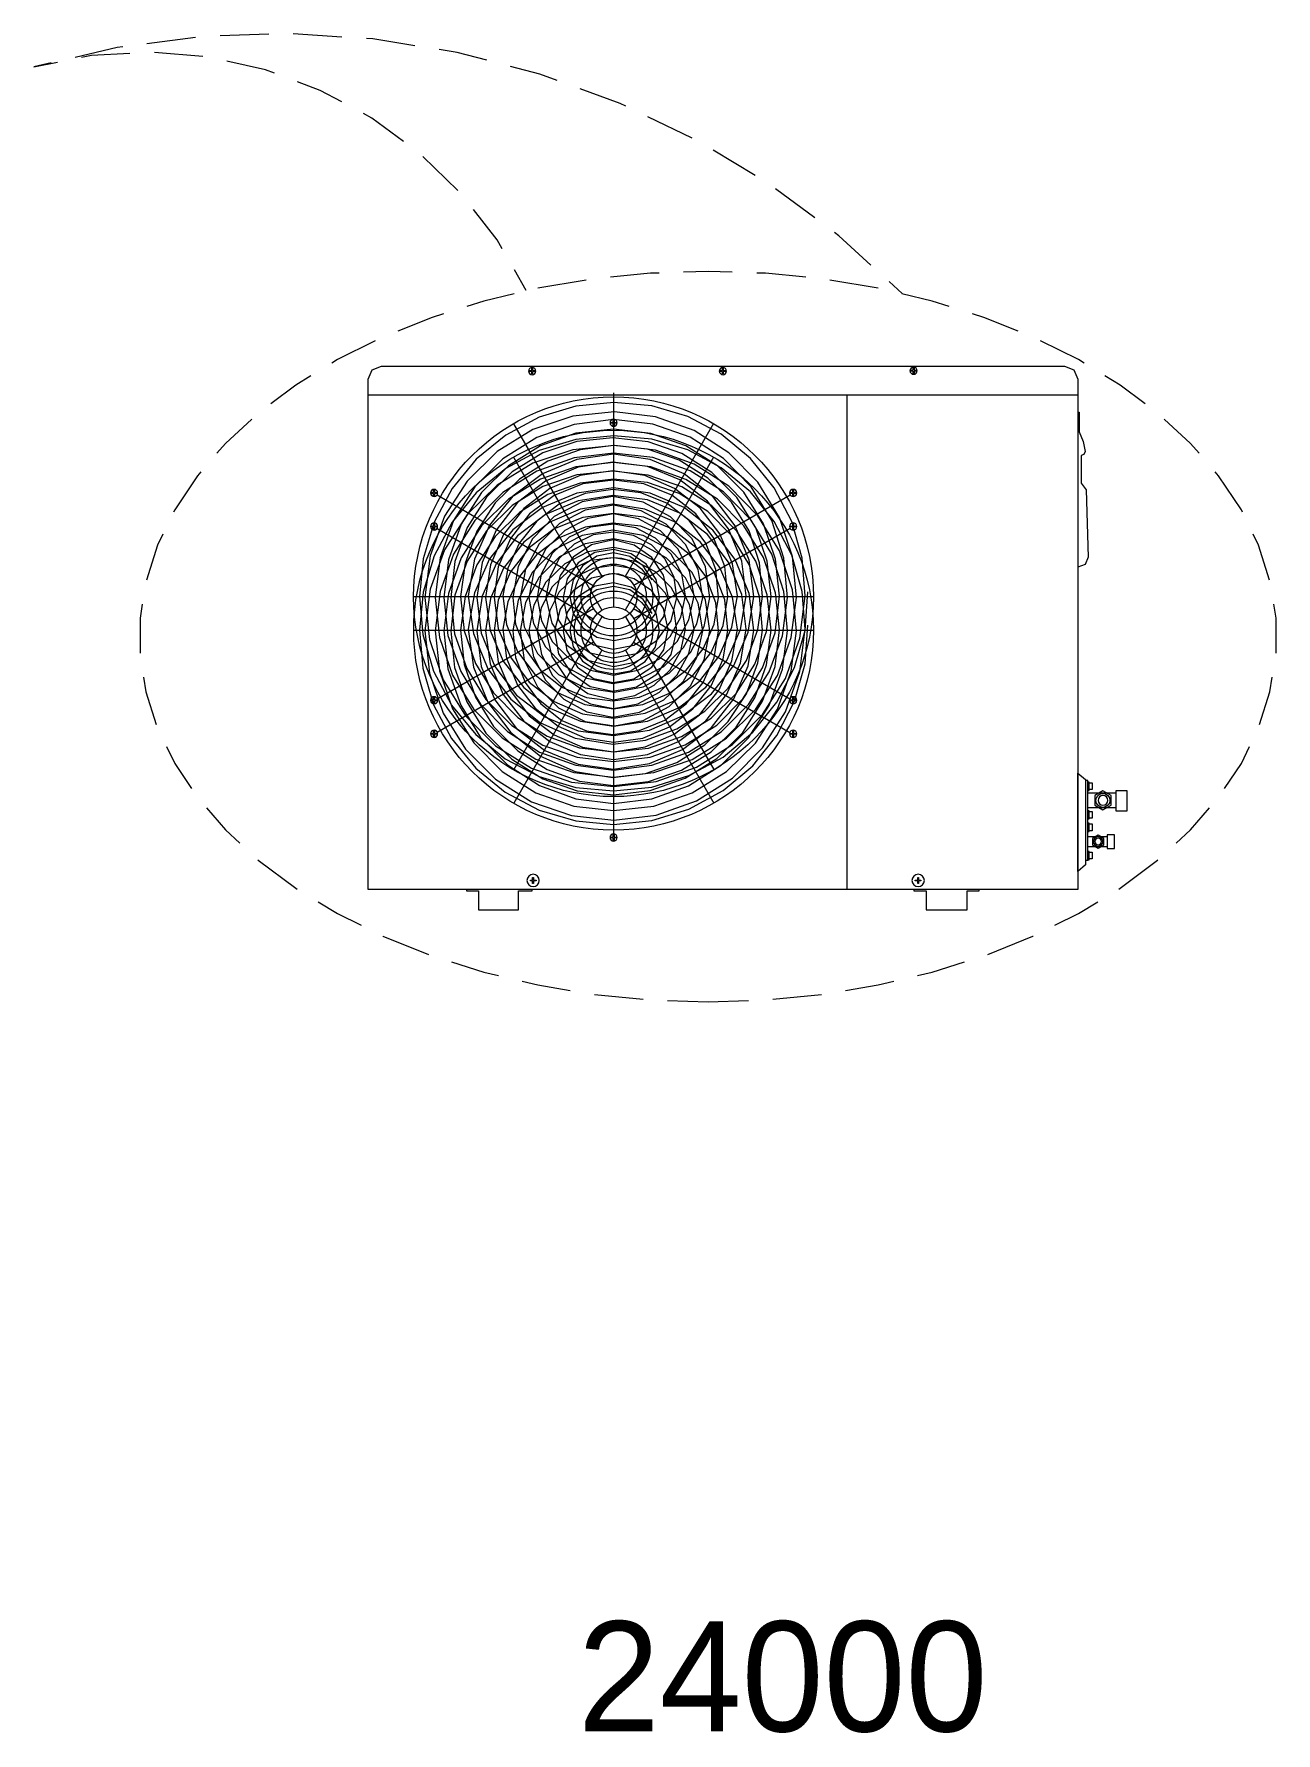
# Model space of a CAD drawing. Header units: millimetres. Extents: x 2773669 to 2919208, y -67651 to -3984.
# Drawn here: x 2786643 to 2788193, y -52394 to -50274 of the extents above; entities that cross this region are included whole.
import ezdxf

# ---------------------------------------------------------------- set-up
doc = ezdxf.new("R2010")
doc.units = ezdxf.units.MM
doc.header["$MEASUREMENT"] = 0
for name, color, linetype, true_color in [('PDF2_0_Pen_No__20', 7, 'Continuous', 0x999999), ('PDF2_a.drain', 7, 'Continuous', 0x808000), ('PDF2_Interior - Furniture _Pen_No__161', 252, 'Continuous', 0x696969)]:
    doc.layers.add(name, color=color, linetype=linetype, true_color=true_color)
doc.layers.add('PDF2_Kondenzati', color=7, linetype='Continuous')

msp = doc.modelspace()

# ---------------------------------------------------------------- linework, layer by layer
at = {"layer": 'PDF2_0_Pen_No__20', "lineweight": 0}
for points in [[(2787365.91068, -50721.63507), (2787365.91068, -50947.01988)], [(2787414.22546, -50955.13244), (2787403.04816, -50937.64537), (2787386.10193, -50925.74696), (2787365.91068, -50921.27604), (2787344.99832, -50925.42246), (2787327.33098, -50937.28481), (2787315.43256, -50955.02427), (2787311.46642, -50975.93663), (2787315.43256, -50996.88505), (2787327.33098, -51014.62451), (2787344.99832, -51026.45081), (2787366.27124, -51030.59723), (2787387.1836, -51026.55898), (2787405.21151, -51015.05718), (2787417.83104, -50997.71434), (2787423.23941, -50976.9462), (2787418.91271, -50954.62765), (2787406.65374, -50935.51808), (2787387.90472, -50922.32166), (2787365.91068, -50916.91329), (2787342.47441, -50920.95154), (2787321.9226, -50933.82346), (2787308.2214, -50953.50993), (2787303.17359, -50976.9462), (2787307.50028, -51001.35597), (2787320.84093, -51022.23228), (2787341.03218, -51036.29404), (2787365.55012, -51041.37791), (2787391.14974, -51036.51038), (2787413.50434, -51022.23228), (2787428.64778, -51000.5988), (2787434.05615, -50974.92707), (2787428.28722, -50949.07506), (2787413.50434, -50927.04497), (2787391.5103, -50911.72125), (2787365.91068, -50905.08698), (2787338.50827, -50911.18041), (2787315.43256, -50926.75652), (2787299.20745, -50949.72407), (2787292.35685, -50976.9462), (2787297.40466, -51005.39422), (2787312.90865, -51029.69583), (2787336.70548, -51046.13728), (2787364.82901, -51052.1586), (2787394.75532, -51046.78628), (2787419.99438, -51030.7054), (2787437.66173, -51006.22351), (2787444.87289, -50976.9462), (2787441.62786, -50951.99558), (2787430.45057, -50929.31648), (2787413.14378, -50911.21647), (2787390.78919, -50899.49833), (2787365.91068, -50895.31586), (2787340.31106, -50898.88539), (2787316.87479, -50910.24296), (2787298.12578, -50928.34298), (2787286.22736, -50951.31052), (2787281.54011, -50976.9462), (2787288.75127, -51008.92769), (2787307.13973, -51036.18588), (2787333.82102, -51055.04306), (2787365.91068, -51062.97534), (2787392.59198, -51057.56697), (2787416.74936, -51044.76716), (2787436.58005, -51025.58547), (2787449.9207, -51001.64442), (2787455.68963, -50974.92707), (2787451.00237, -50947.45255), (2787438.02228, -50922.75433), (2787418.19159, -50903.06786), (2787393.67365, -50890.26805), (2787366.27124, -50885.54474), (2787337.06604, -50889.07821), (2787310.38475, -50901.66168), (2787289.11183, -50921.99715), (2787275.77118, -50947.95733), (2787270.72337, -50976.9462), (2787276.13174, -51006.15139), (2787289.83294, -51032.50819), (2787310.74531, -51053.67294), (2787337.06604, -51067.84287), (2787365.91068, -51073.75602), (2787396.19756, -51067.77076), (2787423.23941, -51053.42055), (2787445.23344, -51031.85918), (2787460.01632, -51004.96155), (2787466.50637, -50974.92707), (2787460.73744, -50944.02725), (2787446.31512, -50916.15612), (2787424.32108, -50893.80152), (2787396.91867, -50878.87442), (2787365.91068, -50872.70887), (2787333.82102, -50878.36964), (2787304.97638, -50893.33279), (2787281.54011, -50916.19217), (2787266.39667, -50944.92864), (2787260.26719, -50976.9462), (2787266.03611, -51009.28825), (2787281.17955, -51038.5295), (2787303.8947, -51062.07394), (2787332.73935, -51077.86638), (2787364.82901, -51084.53671), (2787398.3609, -51078.40722), (2787428.64778, -51062.97534), (2787453.16572, -51039.50301), (2787469.75139, -51010.00937), (2787477.32311, -50976.9462), (2787471.55418, -50942.22446), (2787455.68963, -50910.81986), (2787431.53224, -50885.54474), (2787400.52425, -50868.74274), (2787365.91068, -50861.92819), (2787330.576, -50868.12979), (2787298.48633, -50884.60729), (2787272.88672, -50909.84635), (2787255.94049, -50941.61151), (2787249.45044, -50976.9462), (2787254.49826, -51013.61495), (2787271.08393, -51046.75023), (2787297.40466, -51072.99885), (2787330.576, -51089.7648), (2787366.99236, -51095.31739), (2787403.04816, -51088.50284), (2787435.49838, -51071.37634), (2787461.81911, -51045.45222), (2787479.1259, -51013.03805), (2787485.9765, -50976.9462), (2787480.56813, -50938.69099), (2787463.98246, -50903.96925), (2787436.94061, -50876.13418), (2787403.04816, -50857.926), (2787364.82901, -50851.14751), (2787326.60986, -50857.81783), (2787291.99629, -50875.91784), (2787264.59388, -50903.64475), (2787246.92654, -50938.4386), (2787240.43649, -50976.9462), (2787243.68152, -51010.11753), (2787255.57993, -51041.23369), (2787275.05006, -51068.09526), (2787301.3708, -51088.75523), (2787332.01823, -51101.73532), (2787364.82901, -51106.09808), (2787398.3609, -51101.23054), (2787429.72945, -51088.17834), (2787456.41074, -51067.7347), (2787477.68367, -51041.23369), (2787491.38487, -51010.29781), (2787496.79324, -50976.9462), (2787493.54822, -50941.97207), (2787481.28925, -50909.16129), (2787460.37688, -50880.96565), (2787432.61391, -50859.4764), (2787399.80314, -50846.27997), (2787364.82901, -50842.38595), (2787330.576, -50847.36165), (2787298.12578, -50860.70229), (2787270.36281, -50881.61466), (2787248.36877, -50908.80073), (2787233.94645, -50940.56589), (2787227.81696, -50974.92707), (2787232.50422, -51010.91076), (2787246.20542, -51044.51477), (2787268.19946, -51073.50363), (2787296.68354, -51095.9664), (2787330.21544, -51110.38872), (2787365.91068, -51115.8692), (2787402.32704, -51110.64111), (2787435.85894, -51096.50723), (2787465.06414, -51074.36897), (2787487.77929, -51045.59644), (2787502.56217, -51012.06455), (2787508.69165, -50975.93663), (2787504.72552, -50938.25832), (2787491.02431, -50902.95969), (2787468.66972, -50872.60071), (2787438.7434, -50849.41683), (2787403.76927, -50835.06662), (2787365.91068, -50830.5957), (2787327.69153, -50835.17479), (2787291.99629, -50849.56105), (2787260.9883, -50872.74493), (2787237.19147, -50903.17603), (2787222.04804, -50938.72705), (2787217.00022, -50976.9462), (2787222.04804, -51015.63407), (2787237.19147, -51051.65382), (2787260.62774, -51082.69786), (2787291.63573, -51106.71102), (2787327.33098, -51122.03474), (2787365.91068, -51127.6955), (2787405.21151, -51121.4939), (2787441.62786, -51105.80963), (2787473.35697, -51081.61619), (2787497.87491, -51050.39186), (2787513.73947, -51014.08367), (2787520.59007, -50974.92707), (2787514.46058, -50934.90513), (2787498.59603, -50897.7316), (2787474.07809, -50865.67799), (2787441.98842, -50840.8716), (2787404.85095, -50824.89888), (2787364.82901, -50818.7694), (2787324.44651, -50824.89888), (2787286.58792, -50840.97977), (2787253.77714, -50866.07461), (2787228.53808, -50898.56088), (2787212.31297, -50936.31131), (2787206.18348, -50976.9462), (2787211.95241, -51018.12192), (2787228.17752, -51056.48529), (2787253.77714, -51089.47635), (2787286.58792, -51114.9678), (2787324.80707, -51131.33714), (2787365.91068, -51137.46662), (2787408.09597, -51131.30108), (2787447.03623, -51114.82358), (2787480.92869, -51089.07974), (2787507.24942, -51055.72812), (2787524.55621, -51016.82391), (2787531.40681, -50974.92707), (2787525.99844, -50931.66011), (2787509.41277, -50891.27761), (2787483.09204, -50856.62799), (2787448.47847, -50830.05486), (2787408.09597, -50813.46919), (2787364.82901, -50807.98871), (2787321.56205, -50814.47876), (2787281.17955, -50831.64132), (2787246.20542, -50858.46683), (2787219.52413, -50893.15251), (2787201.85679, -50933.53501), (2787195.36674, -50976.9462), (2787200.77511, -51021.43905), (2787217.72134, -51062.97534), (2787244.76319, -51098.70664), (2787280.09788, -51126.1451), (2787321.56205, -51143.37977), (2787365.91068, -51149.25687), (2787410.61988, -51142.51443), (2787452.08405, -51124.81104), (2787488.13985, -51097.33652), (2787515.90281, -51061.7855), (2787533.93072, -51020.39344), (2787541.14188, -50975.82847), (2787535.01239, -50930.28999), (2787517.7056, -50887.74414), (2787489.94264, -50851.14751), (2787453.88684, -50822.8437), (2787411.70155, -50804.8158), (2787365.91068, -50798.21759), (2787320.11981, -50804.8158), (2787277.21341, -50822.66342), (2787240.43649, -50850.60667), (2787211.2313, -50886.8788), (2787192.48228, -50929.20832), (2787184.55, -50974.92707), (2787191.04005, -51021.94384), (2787209.06795, -51065.8598), (2787237.55203, -51103.82656), (2787274.68951, -51133.32021), (2787317.95647, -51152.46584), (2787364.82901, -51160.03755), (2787405.93262, -51154.88157), (2787444.87289, -51141.00009), (2787479.84701, -51119.04211), (2787509.05221, -51090.0893), (2787531.76737, -51055.43967), (2787546.18969, -51016.78786), (2787551.95862, -50975.90058), (2787547.99248, -50933.93163), (2787535.01239, -50893.90969), (2787513.01835, -50857.926), (2787483.45259, -50827.92757), (2787447.75735, -50805.46481), (2787408.09597, -50791.72755), (2787365.91068, -50787.43691), (2787324.08595, -50792.59288), (2787284.06401, -50806.72676), (2787248.36877, -50829.18952), (2787218.0819, -50858.8995), (2787195.36674, -50894.41447), (2787180.58386, -50934.07585), (2787174.81494, -50975.97269), (2787179.50219, -51018.77092), (2787193.56395, -51059.44187), (2787216.27911, -51096.00245), (2787246.56598, -51126.64988), (2787282.98234, -51149.86982), (2787323.36484, -51164.50847), (2787365.91068, -51169.80868), (2787409.5382, -51164.9772), (2787450.64181, -51150.6991), (2787487.77929, -51127.65944), (2787518.78728, -51097.01201), (2787542.22355, -51060.27115), (2787557.00643, -51019.23965), (2787562.77536, -50975.93663), (2787557.72754, -50931.84039), (2787543.30522, -50889.90749), (2787519.86895, -50852.26524), (2787488.50041, -50820.86063), (2787451.00237, -50797.24408), (2787409.17764, -50782.56937), (2787364.82901, -50777.66578), (2787320.11981, -50782.1367), (2787277.57397, -50796.55902), (2787239.35482, -50820.17557), (2787207.26516, -50851.79651), (2787183.10777, -50889.79932), (2787167.96433, -50932.237), (2787162.91652, -50976.9462), (2787167.60378, -51022.41256), (2787182.74721, -51065.64347), (2787206.54404, -51104.47556), (2787238.99426, -51136.92579), (2787277.57397, -51161.33556), (2787320.48037, -51176.479), (2787365.91068, -51181.63498), (2787411.70155, -51176.1545), (2787455.32907, -51160.75867), (2787494.62989, -51136.20467), (2787527.08011, -51103.64628), (2787551.95862, -51064.70602), (2787567.82317, -51021.29483), (2787573.23154, -50975.46791), (2787568.18373, -50929.17226), (2787553.04029, -50885.18418), (2787528.52235, -50845.70308), (2787495.71157, -50812.67597), (2787456.05019, -50787.76141), (2787412.42267, -50772.25741), (2787365.91068, -50766.8851), (2787319.03814, -50772.11319), (2787274.68951, -50787.61718), (2787234.66757, -50812.63991), (2787201.13567, -50845.8473), (2787175.89661, -50885.65291), (2787160.03206, -50930.10971), (2787154.26313, -50976.9462), (2787159.31094, -51024.39563), (2787175.17549, -51069.53749), (2787200.054, -51110.10027), (2787233.58589, -51144.173), (2787273.60783, -51169.98895), (2787318.67758, -51186.35829), (2787365.91068, -51192.41566), (2787413.8649, -51186.39434), (2787459.29521, -51170.16923), (2787500.03826, -51144.46145), (2787534.29127, -51110.49688), (2787560.25145, -51069.97016), (2787576.83712, -51024.72013), (2787582.9666, -50976.9462), (2787578.63991, -50927.80214), (2787563.49647, -50880.9296), (2787537.5363, -50838.78037), (2787503.28328, -50803.51779), (2787461.45856, -50776.98072), (2787414.94657, -50760.53928), (2787365.91068, -50755.0588), (2787316.87479, -50760.93589), (2787270.00225, -50777.52156), (2787227.81696, -50803.98652), (2787192.84284, -50839.03276), (2787166.16154, -50880.9296), (2787149.57588, -50927.69397), (2787143.44639, -50976.9462), (2787148.85476, -51026.73926), (2787165.07987, -51074.08052), (2787191.40061, -51116.62637), (2787226.73529, -51152.14133), (2787268.92058, -51178.93079), (2787316.15368, -51195.55252), (2787365.91068, -51201.17722), (2787416.02825, -51195.55252), (2787463.98246, -51179.00291), (2787506.88886, -51152.39372), (2787542.94467, -51116.98693), (2787570.34707, -51074.51319), (2787587.65386, -51027.06376), (2787594.1439, -50976.9462), (2787589.09609, -50925.74696), (2787572.87098, -50876.99952), (2787545.82913, -50833.15566), (2787509.77333, -50796.45086), (2787466.50637, -50768.72394), (2787418.19159, -50751.3811), (2787366.99236, -50745.28767), (2787315.072, -50750.69604), (2787265.315, -50767.5341), (2787220.6058, -50794.97257), (2787183.10777, -50831.64132), (2787154.98425, -50875.70151), (2787136.95635, -50924.95373), (2787130.4663, -50976.9462), (2787136.23523, -51029.58767), (2787153.18146, -51079.66917), (2787181.30498, -51124.5947), (2787218.80301, -51162.05668), (2787263.51221, -51190.14415), (2787313.62977, -51207.41488), (2787366.27124, -51212.96747), (2787418.91271, -51206.6577), (2787469.39083, -51188.88219), (2787514.46058, -51160.50628), (2787551.95862, -51122.90008), (2787580.4427, -51077.90244), (2787598.4706, -51027.74882), (2787604.96064, -50974.92707), (2787601.35506, -50927.76608), (2787588.37498, -50882.26366), (2787566.38094, -50840.29471), (2787536.81518, -50803.48174), (2787500.39882, -50773.33909), (2787458.57409, -50751.09266), (2787413.50434, -50737.64384), (2787366.27124, -50733.49743), (2787319.03814, -50738.11257), (2787273.24727, -50751.88589), (2787231.42254, -50774.27654), (2787194.64563, -50804.41919), (2787164.35875, -50841.16005), (2787142.00416, -50883.09295), (2787128.30295, -50928.59537), (2787123.6157, -50975.93663), (2787127.9424, -51023.38607), (2787141.28304, -51069.10482), (2787163.63764, -51111.218), (2787193.92451, -51148.06703), (2787230.70143, -51178.28179), (2787272.88672, -51200.56427), (2787318.67758, -51214.12126), (2787365.91068, -51218.37584), (2787413.8649, -51213.58042), (2787460.01632, -51199.33838), (2787502.56217, -51176.26266), (2787539.69964, -51145.21862), (2787569.62596, -51107.4682), (2787591.62, -51064.48968), (2787604.96064, -51018.01375), (2787608.20567, -50969.8432)], [(2787241.15761, -50760.10661), (2787351.48836, -50950.91391)], [(2787490.66375, -50759.99844), (2787380.333, -50950.91391)], [(2787145.60974, -50849.05627), (2787340.67162, -50961.87487)], [(2787391.14974, -50961.58642), (2787586.21163, -50848.80388)], [(2787116.7651, -50975.93663), (2787337.06604, -50975.93663)], [(2787395.11588, -50975.93663), (2787615.41683, -50975.97269)], [(2787145.9703, -51103.32178), (2787341.03218, -50990.53923)], [(2787390.78919, -50990.79162), (2787585.85107, -51103.61022)], [(2787351.48836, -51000.99542), (2787241.51817, -51191.87483)], [(2787365.91068, -51004.88944), (2787365.91068, -51230.2382)], [(2787380.69356, -51000.99542), (2787491.02431, -51191.76666)]]:
    msp.add_lwpolyline(points, dxfattribs=at)
for points in [[(2787141.28304, -50847.10926), (2787138.39858, -50847.10926), (2787138.39858, -50845.99153), (2787141.28304, -50845.99153), (2787141.28304, -50842.92678), (2787142.36472, -50842.92678), (2787142.36472, -50845.99153), (2787145.60974, -50845.99153), (2787145.60974, -50847.10926), (2787142.36472, -50847.10926), (2787142.36472, -50850.174), (2787141.28304, -50850.174)], [(2787589.45665, -50847.10926), (2787586.57219, -50847.10926), (2787586.57219, -50845.99153), (2787589.45665, -50845.99153), (2787589.45665, -50842.92678), (2787590.53832, -50842.92678), (2787590.53832, -50845.99153), (2787593.78335, -50845.99153), (2787593.78335, -50847.10926), (2787590.53832, -50847.10926), (2787590.53832, -50850.174), (2787589.45665, -50850.174)], [(2787141.28304, -51105.88174), (2787138.39858, -51105.88174), (2787138.39858, -51104.80007), (2787141.28304, -51104.80007), (2787141.28304, -51101.73532), (2787142.36472, -51101.73532), (2787142.36472, -51104.80007), (2787145.60974, -51104.80007), (2787145.60974, -51105.88174), (2787142.36472, -51105.88174), (2787142.36472, -51108.94648), (2787141.28304, -51108.94648)], [(2787589.45665, -51105.88174), (2787586.57219, -51105.88174), (2787586.57219, -51104.76401), (2787589.45665, -51104.76401), (2787589.45665, -51101.69927), (2787590.53832, -51101.69927), (2787590.53832, -51104.76401), (2787593.78335, -51104.76401), (2787593.78335, -51105.88174), (2787590.53832, -51105.88174), (2787590.53832, -51108.94648), (2787589.45665, -51108.94648)]]:
    msp.add_lwpolyline(points, close=True, dxfattribs=at)
at = {"layer": 'PDF2_a.drain', "lineweight": 0}
for points in [[(2786935.76498, -50274.03835), (2786874.83067, -50276.12959)], [(2787026.98615, -50277.53577), (2786966.05185, -50273.71385)], [(2786753.32262, -50289.83079), (2786746.47202, -50290.73219), (2786693.83055, -50302.88299)], [(2786844.18324, -50277.93238), (2786783.60949, -50285.86466)], [(2786853.55775, -50302.01766), (2786792.984, -50297.0059)], [(2787117.84677, -50288.35251), (2787065.56586, -50279.9515), (2787057.63358, -50279.44672)], [(2787207.62572, -50306.45252), (2787170.8488, -50296.82562), (2787148.13364, -50293.18398)], [(2786663.90424, -50309.7336), (2786642.63131, -50314.7093), (2786671.83651, -50308.97642)], [(2786762.33657, -50297.94335), (2786714.38236, -50300.64753), (2786701.76283, -50303.09933)], [(2786942.61558, -50322.67763), (2786931.43828, -50318.4591), (2786883.48406, -50307.78658)], [(2787295.60187, -50331.69158), (2787273.96839, -50323.7593), (2787237.19147, -50314.1324)], [(2787026.62559, -50358.58921), (2786999.9443, -50344.05872), (2786971.46022, -50333.3862)], [(2787381.41468, -50363.92547), (2787374.20352, -50360.53622), (2787324.08595, -50342.18382)], [(2787103.78501, -50407.80538), (2787064.12363, -50378.81651), (2787053.66744, -50373.08364)], [(2787463.98246, -50403.58685), (2787408.81709, -50377.15794)], [(2787542.58411, -50450.38728), (2787490.3032, -50418.76634)], [(2787171.56991, -50469.10024), (2787127.9424, -50426.55439)], [(2787617.21962, -50503.35325), (2787568.18373, -50466.86478)], [(2787227.09585, -50541.78873), (2787220.6058, -50530.68355), (2787191.04005, -50492.64468)], [(2787687.16787, -50562.1242), (2787647.14593, -50525.81601), (2787641.73756, -50521.59748)], [(2787257.02216, -50593.96148), (2787242.23928, -50568.21763)], [(2787422.87885, -50572.11166), (2787412.06211, -50572.43616), (2787361.94454, -50577.37581)], [(2787514.10002, -50571.1021), (2787483.81315, -50570.12859), (2787453.16572, -50571.1021)], [(2787605.68176, -50577.37581), (2787555.5642, -50572.43616), (2787544.74746, -50572.11166)], [(2787331.65767, -50580.98139), (2787271.44448, -50591.0049)], [(2787696.18182, -50591.0049), (2787635.96863, -50580.98139)], [(2787726.10814, -50597.531), (2787709.88302, -50582.63995)], [(2787241.87873, -50598.03578), (2787204.02014, -50607.04973), (2787182.74721, -50613.72006)], [(2787784.87909, -50613.72006), (2787763.60617, -50607.04973), (2787725.74758, -50598.03578)], [(2787153.54201, -50622.87823), (2787139.48025, -50627.3852), (2787096.57385, -50644.51171)], [(2787871.05246, -50644.51171), (2787828.14605, -50627.3852), (2787814.08429, -50622.87823)], [(2787068.45032, -50656.66251), (2787021.57778, -50680.06273), (2787014.36662, -50684.46154)], [(2787953.25968, -50684.46154), (2787946.04852, -50680.06273), (2787898.81542, -50656.66251)], [(2786988.04589, -50700.36215), (2786969.29687, -50711.86395), (2786938.28888, -50735.22811)], [(2788029.33742, -50735.22811), (2787997.96888, -50711.86395), (2787979.21986, -50700.36215)], [(2786914.49205, -50754.37374), (2786881.68127, -50784.76878), (2786870.86453, -50797.0638)], [(2788096.76177, -50797.0638), (2788085.94503, -50784.76878), (2788053.13425, -50754.37374)], [(2786851.03384, -50820.13952), (2786846.70715, -50825.11522), (2786818.22306, -50867.5529), (2786816.78083, -50870.65369)], [(2788150.84547, -50870.65369), (2788149.40324, -50867.5529), (2788120.91916, -50825.11522), (2788116.59246, -50820.13952)], [(2786803.44019, -50898.09216), (2786796.58958, -50911.57703), (2786782.88838, -50955.42088)], [(2788184.73793, -50955.42088), (2788170.67616, -50911.57703), (2788164.18612, -50898.09216)], [(2786777.84057, -50985.52748), (2786774.9561, -51002.72609), (2786774.9561, -51046.35361)], [(2788192.6702, -51046.35361), (2788192.6702, -51002.72609), (2788189.78574, -50985.52748)], [(2786779.2828, -51076.53232), (2786782.16726, -51094.81261), (2786795.14735, -51135.33933)], [(2788172.11839, -51135.33933), (2788185.09848, -51094.81261), (2788187.98295, -51076.53232)], [(2786808.12744, -51163.03019), (2786818.22306, -51184.05072), (2786839.13543, -51215.38321)], [(2788128.49088, -51215.38321), (2788149.40324, -51184.05072), (2788159.49886, -51163.03019)], [(2786857.88444, -51239.46848), (2786881.68127, -51266.83484), (2786899.70917, -51283.70895)], [(2788067.91713, -51283.70895), (2788085.94503, -51266.83484), (2788109.74186, -51239.46848)], [(2786922.06377, -51304.40498), (2786922.42433, -51304.72948), (2786969.29687, -51339.77572), (2786971.09966, -51340.8574)], [(2787996.52664, -51340.8574), (2787997.96888, -51339.77572), (2788044.84142, -51304.72948), (2788045.20197, -51304.40498)], [(2786997.4204, -51356.758), (2787021.57778, -51371.57694), (2787050.78298, -51386.07137)], [(2787916.84332, -51386.07137), (2787946.04852, -51371.57694), (2787970.20591, -51356.758)], [(2787078.18539, -51399.66441), (2787078.18539, -51399.80863), (2787134.793, -51422.37956)], [(2787832.83331, -51422.37956), (2787889.08036, -51399.80863), (2787889.44091, -51399.66441)], [(2787163.63764, -51431.89829), (2787204.02014, -51444.55388), (2787222.40859, -51448.95269)], [(2787745.21771, -51448.95269), (2787763.60617, -51444.55388), (2787803.98867, -51431.89829)], [(2787251.97435, -51456.01962), (2787271.44448, -51460.59871), (2787311.82698, -51467.34115)], [(2787655.43877, -51467.34115), (2787696.18182, -51460.59871), (2787715.65195, -51456.01962)], [(2787342.11385, -51472.28079), (2787402.6876, -51478.26605)], [(2787433.33503, -51479.85251), (2787483.81315, -51481.47502), (2787534.29127, -51479.85251)], [(2787564.57815, -51478.26605), (2787625.51245, -51472.28079)]]:
    msp.add_lwpolyline(points, dxfattribs=at)
at = {"layer": 'PDF2_a.drain', "color": 7, "lineweight": 0}
for centre, radius in [((2787365.9502, -51017.83003), 249.46665), ((2787365.96716, -51017.88528), 48.97956), ((2787366.04496, -51017.62709), 40.609), ((2787366.11634, -51017.84354), 28.99966), ((2787976.65499, -51230.24336), 8.6947)]:
    msp.add_circle(centre, radius, dxfattribs=at)
for points in [[(2787264.23332, -50689.97807), (2787261.70942, -50689.97807), (2787259.90663, -50691.96114), (2787259.90663, -50694.44899)], [(2787259.90663, -50694.44899), (2787259.90663, -50696.93684), (2787261.70942, -50698.91991), (2787264.23332, -50698.91991)], [(2787268.92058, -50694.44899), (2787268.92058, -50691.96114), (2787266.75723, -50689.97807), (2787264.23332, -50689.97807)], [(2787264.23332, -50698.91991), (2787266.75723, -50698.91991), (2787268.92058, -50696.93684), (2787268.92058, -50694.44899)], [(2787502.56217, -50689.97807), (2787500.03826, -50689.97807), (2787497.87491, -50691.96114), (2787497.87491, -50694.44899)], [(2787497.87491, -50694.44899), (2787497.87491, -50696.93684), (2787500.03826, -50698.91991), (2787502.56217, -50698.91991)], [(2787506.88886, -50694.44899), (2787506.88886, -50691.96114), (2787504.72552, -50689.97807), (2787502.56217, -50689.97807)], [(2787502.56217, -50698.91991), (2787504.72552, -50698.91991), (2787506.88886, -50696.93684), (2787506.88886, -50694.44899)], [(2787740.53046, -50689.50935), (2787738.00655, -50689.50935), (2787735.8432, -50691.52847), (2787735.8432, -50694.01632)], [(2787735.8432, -50694.01632), (2787735.8432, -50696.46812), (2787738.00655, -50698.48724), (2787740.53046, -50698.48724)], [(2787744.85715, -50694.01632), (2787744.85715, -50691.52847), (2787743.05436, -50689.50935), (2787740.53046, -50689.50935)], [(2787740.53046, -50698.48724), (2787743.05436, -50698.48724), (2787744.85715, -50696.46812), (2787744.85715, -50694.01632)], [(2787365.91068, -50754.4819), (2787363.38678, -50754.4819), (2787361.58399, -50756.50103), (2787361.58399, -50758.95282)], [(2787361.58399, -50758.95282), (2787361.58399, -50761.44067), (2787363.38678, -50763.4598), (2787365.91068, -50763.4598)], [(2787370.59794, -50758.95282), (2787370.59794, -50756.50103), (2787368.43459, -50754.4819), (2787365.91068, -50754.4819)], [(2787365.91068, -50763.4598), (2787368.43459, -50763.4598), (2787370.59794, -50761.44067), (2787370.59794, -50758.95282)], [(2787142.00416, -50883.88617), (2787139.48025, -50883.88617), (2787137.3169, -50885.86924), (2787137.3169, -50888.35709)], [(2787137.3169, -50888.35709), (2787137.3169, -50890.84494), (2787139.48025, -50892.82801), (2787142.00416, -50892.82801)], [(2787146.33085, -50888.35709), (2787146.33085, -50885.86924), (2787144.52806, -50883.88617), (2787142.00416, -50883.88617)], [(2787142.00416, -50892.82801), (2787144.52806, -50892.82801), (2787146.33085, -50890.84494), (2787146.33085, -50888.35709)], [(2787590.17777, -50883.88617), (2787587.65386, -50883.88617), (2787585.49051, -50885.86924), (2787585.49051, -50888.35709)], [(2787585.49051, -50888.35709), (2787585.49051, -50890.84494), (2787587.65386, -50892.82801), (2787590.17777, -50892.82801)], [(2787594.50446, -50888.35709), (2787594.50446, -50885.86924), (2787592.70167, -50883.88617), (2787590.17777, -50883.88617)], [(2787590.17777, -50892.82801), (2787592.70167, -50892.82801), (2787594.50446, -50890.84494), (2787594.50446, -50888.35709)], [(2787142.00416, -51142.65866), (2787139.48025, -51142.65866), (2787137.3169, -51144.64173), (2787137.3169, -51147.12958)], [(2787146.33085, -51147.12958), (2787146.33085, -51144.64173), (2787144.52806, -51142.65866), (2787142.00416, -51142.65866)], [(2787590.17777, -51142.65866), (2787587.65386, -51142.65866), (2787585.49051, -51144.64173), (2787585.49051, -51147.12958)], [(2787594.50446, -51147.12958), (2787594.50446, -51144.64173), (2787592.70167, -51142.65866), (2787590.17777, -51142.65866)], [(2787137.3169, -51147.12958), (2787137.3169, -51149.61743), (2787139.48025, -51151.63655), (2787142.00416, -51151.63655)], [(2787142.00416, -51151.63655), (2787144.52806, -51151.63655), (2787146.33085, -51149.61743), (2787146.33085, -51147.12958)], [(2787585.49051, -51147.12958), (2787585.49051, -51149.61743), (2787587.65386, -51151.6005), (2787590.17777, -51151.6005)], [(2787590.17777, -51151.6005), (2787592.70167, -51151.6005), (2787594.50446, -51149.61743), (2787594.50446, -51147.12958)], [(2787976.69595, -51224.10871), (2787973.45093, -51224.10871), (2787970.56647, -51226.8129), (2787970.56647, -51230.16609)], [(2787970.56647, -51230.16609), (2787970.56647, -51233.51928), (2787973.45093, -51236.25952), (2787976.69595, -51236.25952)], [(2787982.82544, -51230.16609), (2787982.82544, -51226.8129), (2787979.94097, -51224.10871), (2787976.69595, -51224.10871)], [(2787976.69595, -51236.25952), (2787979.94097, -51236.25952), (2787982.82544, -51233.51928), (2787982.82544, -51230.16609)], [(2787365.91068, -51272.02687), (2787363.38678, -51272.02687), (2787361.58399, -51274.046), (2787361.58399, -51276.53385)], [(2787370.59794, -51276.53385), (2787370.59794, -51274.046), (2787368.43459, -51272.02687), (2787365.91068, -51272.02687)], [(2787361.58399, -51276.53385), (2787361.58399, -51278.98564), (2787363.38678, -51281.00477), (2787365.91068, -51281.00477)], [(2787365.91068, -51281.00477), (2787368.43459, -51281.00477), (2787370.59794, -51278.98564), (2787370.59794, -51276.53385)], [(2787970.56647, -51275.70456), (2787967.32144, -51275.70456), (2787964.79754, -51278.37269), (2787964.79754, -51281.61771)], [(2787964.79754, -51281.61771), (2787964.79754, -51284.86274), (2787967.32144, -51287.49481), (2787970.56647, -51287.49481)], [(2787970.56647, -51277.4713), (2787968.40312, -51277.4713), (2787966.60033, -51279.31014), (2787966.60033, -51281.61771)], [(2787966.60033, -51281.61771), (2787966.60033, -51283.88923), (2787968.40312, -51285.76413), (2787970.56647, -51285.76413)], [(2787976.69595, -51281.61771), (2787976.69595, -51278.37269), (2787973.81149, -51275.70456), (2787970.56647, -51275.70456)], [(2787974.89316, -51281.61771), (2787974.89316, -51279.31014), (2787973.09037, -51277.4713), (2787970.56647, -51277.4713)], [(2787970.56647, -51287.49481), (2787973.81149, -51287.49481), (2787976.69595, -51284.86274), (2787976.69595, -51281.61771)], [(2787970.56647, -51285.76413), (2787973.09037, -51285.76413), (2787974.89316, -51283.88923), (2787974.89316, -51281.61771)], [(2787265.67556, -51322.46894), (2787261.34886, -51322.46894), (2787257.74328, -51325.93029), (2787257.74328, -51330.14882)], [(2787257.74328, -51330.14882), (2787257.74328, -51334.40341), (2787261.34886, -51337.82871), (2787265.67556, -51337.82871)], [(2787273.24727, -51330.14882), (2787273.24727, -51325.93029), (2787269.64169, -51322.46894), (2787265.67556, -51322.46894)], [(2787265.67556, -51337.82871), (2787269.64169, -51337.82871), (2787273.24727, -51334.40341), (2787273.24727, -51330.14882)], [(2787745.93883, -51322.46894), (2787741.97269, -51322.46894), (2787738.36711, -51325.93029), (2787738.36711, -51330.14882)], [(2787738.36711, -51330.14882), (2787738.36711, -51334.40341), (2787741.97269, -51337.82871), (2787745.93883, -51337.82871)], [(2787753.8711, -51330.14882), (2787753.8711, -51325.93029), (2787750.26552, -51322.46894), (2787745.93883, -51322.46894)], [(2787745.93883, -51337.82871), (2787750.26552, -51337.82871), (2787753.8711, -51334.40341), (2787753.8711, -51330.14882)]]:
    msp.add_open_spline(points, degree=3, dxfattribs=at)
at = {"layer": 'PDF2_Interior - Furniture _Pen_No__161', "color": 253, "lineweight": 0, "true_color": 0x999999}
for centre, radius in [((2787365.91942, -50976.03608), 249.49742), ((2787365.95952, -50976.06814), 48.98714), ((2787366.04496, -50975.83841), 40.609), ((2787366.10878, -50976.02636), 29.00716)]:
    msp.add_circle(centre, radius, dxfattribs=at)
for points in [[(2787142.00416, -50842.06144), (2787139.48025, -50842.06144), (2787137.3169, -50844.08057), (2787137.3169, -50846.56842)], [(2787137.3169, -50846.56842), (2787137.3169, -50849.02021), (2787139.48025, -50851.03934), (2787142.00416, -50851.03934)], [(2787146.33085, -50846.56842), (2787146.33085, -50844.08057), (2787144.52806, -50842.06144), (2787142.00416, -50842.06144)], [(2787142.00416, -50851.03934), (2787144.52806, -50851.03934), (2787146.33085, -50849.02021), (2787146.33085, -50846.56842)], [(2787590.17777, -50842.06144), (2787587.65386, -50842.06144), (2787585.49051, -50844.08057), (2787585.49051, -50846.53236)], [(2787585.49051, -50846.53236), (2787585.49051, -50849.02021), (2787587.65386, -50851.03934), (2787590.17777, -50851.03934)], [(2787594.50446, -50846.53236), (2787594.50446, -50844.08057), (2787592.70167, -50842.06144), (2787590.17777, -50842.06144)], [(2787590.17777, -50851.03934), (2787592.70167, -50851.03934), (2787594.50446, -50849.02021), (2787594.50446, -50846.53236)], [(2787142.00416, -51100.83393), (2787139.48025, -51100.83393), (2787137.3169, -51102.85305), (2787137.3169, -51105.3409)], [(2787146.33085, -51105.3409), (2787146.33085, -51102.85305), (2787144.52806, -51100.83393), (2787142.00416, -51100.83393)], [(2787590.17777, -51100.83393), (2787587.65386, -51100.83393), (2787585.49051, -51102.85305), (2787585.49051, -51105.30485)], [(2787594.50446, -51105.30485), (2787594.50446, -51102.85305), (2787592.70167, -51100.83393), (2787590.17777, -51100.83393)], [(2787137.3169, -51105.3409), (2787137.3169, -51107.7927), (2787139.48025, -51109.81182), (2787142.00416, -51109.81182)], [(2787142.00416, -51109.81182), (2787144.52806, -51109.81182), (2787146.33085, -51107.7927), (2787146.33085, -51105.3409)], [(2787585.49051, -51105.30485), (2787585.49051, -51107.7927), (2787587.65386, -51109.81182), (2787590.17777, -51109.81182)], [(2787590.17777, -51109.81182), (2787592.70167, -51109.81182), (2787594.50446, -51107.7927), (2787594.50446, -51105.30485)]]:
    msp.add_open_spline(points, degree=3, dxfattribs=at)
at = {"layer": 'PDF2_Kondenzati', "lineweight": 0}
for points in [[(2787076.3826, -50688.10317), (2787928.74174, -50688.10317), (2787940.27959, -50692.93465), (2787945.32741, -50704.65279), (2787945.32741, -51341.39823), (2787059.79693, -51341.39823), (2787059.79693, -50704.65279), (2787064.48419, -50692.93465)], [(2787263.87277, -50694.98983), (2787260.62774, -50694.98983), (2787260.62774, -50693.90816), (2787263.87277, -50693.90816), (2787263.87277, -50690.84341), (2787264.95444, -50690.84341), (2787264.95444, -50693.90816), (2787267.8389, -50693.90816), (2787267.8389, -50694.98983), (2787264.95444, -50694.98983), (2787264.95444, -50698.05457), (2787263.87277, -50698.05457)], [(2787501.84105, -50694.98983), (2787498.95659, -50694.98983), (2787498.95659, -50693.90816), (2787501.84105, -50693.90816), (2787501.84105, -50690.84341), (2787502.92273, -50690.84341), (2787502.92273, -50693.90816), (2787506.16775, -50693.90816), (2787506.16775, -50694.98983), (2787502.92273, -50694.98983), (2787502.92273, -50698.05457), (2787501.84105, -50698.05457)], [(2787739.80934, -50694.55716), (2787736.92488, -50694.55716), (2787736.92488, -50693.43943), (2787739.80934, -50693.43943), (2787739.80934, -50690.37469), (2787740.89101, -50690.37469), (2787740.89101, -50693.43943), (2787744.13604, -50693.43943), (2787744.13604, -50694.55716), (2787740.89101, -50694.55716), (2787740.89101, -50697.6219), (2787739.80934, -50697.6219)], [(2787365.55012, -50759.52972), (2787362.3051, -50759.52972), (2787362.3051, -50758.41199), (2787365.55012, -50758.41199), (2787365.55012, -50755.34724), (2787366.6318, -50755.34724), (2787366.6318, -50758.41199), (2787369.51626, -50758.41199), (2787369.51626, -50759.52972), (2787366.6318, -50759.52972), (2787366.6318, -50762.59446), (2787365.55012, -50762.59446)], [(2787141.28304, -50888.89793), (2787138.39858, -50888.89793), (2787138.39858, -50887.81626), (2787141.28304, -50887.81626), (2787141.28304, -50884.75151), (2787142.36472, -50884.75151), (2787142.36472, -50887.81626), (2787145.60974, -50887.81626), (2787145.60974, -50888.89793), (2787142.36472, -50888.89793), (2787142.36472, -50891.96267), (2787141.28304, -50891.96267)], [(2787589.45665, -50888.89793), (2787586.57219, -50888.89793), (2787586.57219, -50887.81626), (2787589.45665, -50887.81626), (2787589.45665, -50884.75151), (2787590.53832, -50884.75151), (2787590.53832, -50887.81626), (2787593.78335, -50887.81626), (2787593.78335, -50888.89793), (2787590.53832, -50888.89793), (2787590.53832, -50891.96267), (2787589.45665, -50891.96267)], [(2787141.28304, -51147.67041), (2787138.39858, -51147.67041), (2787138.39858, -51146.58874), (2787141.28304, -51146.58874), (2787141.28304, -51143.524), (2787142.36472, -51143.524), (2787142.36472, -51146.58874), (2787145.60974, -51146.58874), (2787145.60974, -51147.67041), (2787142.36472, -51147.67041), (2787142.36472, -51150.73516), (2787141.28304, -51150.73516)], [(2787589.45665, -51147.67041), (2787586.57219, -51147.67041), (2787586.57219, -51146.58874), (2787589.45665, -51146.58874), (2787589.45665, -51143.524), (2787590.53832, -51143.524), (2787590.53832, -51146.58874), (2787593.78335, -51146.58874), (2787593.78335, -51147.67041), (2787590.53832, -51147.67041), (2787590.53832, -51150.73516), (2787589.45665, -51150.73516)], [(2787945.32741, -51196.45391), (2787955.06247, -51203.98958), (2787955.06247, -51310.49841), (2787945.32741, -51318.97152)], [(2787957.94694, -51205.61209), (2787955.06247, -51205.61209), (2787955.06247, -51305.01793), (2787957.94694, -51305.01793)], [(2787976.69595, -51218.4119), (2787966.60033, -51224.28899), (2787966.60033, -51236.04318), (2787976.69595, -51241.95633), (2787986.79158, -51236.04318), (2787986.79158, -51224.28899)], [(2788006.98283, -51218.23162), (2787992.92106, -51218.23162), (2787992.92106, -51243.14618), (2788006.98283, -51243.14618)], [(2787365.55012, -51277.07468), (2787362.3051, -51277.07468), (2787362.3051, -51275.99301), (2787365.55012, -51275.99301), (2787365.55012, -51272.92827), (2787366.6318, -51272.92827), (2787366.6318, -51275.99301), (2787369.51626, -51275.99301), (2787369.51626, -51277.07468), (2787366.6318, -51277.07468), (2787366.6318, -51280.13943), (2787365.55012, -51280.13943)], [(2787991.11827, -51273.10855), (2787981.74376, -51273.10855), (2787981.74376, -51290.12688), (2787991.11827, -51290.12688)], [(2787970.56647, -51273.57727), (2787963.71586, -51277.61552), (2787963.71586, -51285.61991), (2787970.56647, -51289.65816), (2787977.77763, -51285.61991), (2787977.77763, -51277.61552)], [(2787264.95444, -51330.68966), (2787262.06998, -51330.68966), (2787262.06998, -51329.60799), (2787264.95444, -51329.60799), (2787264.95444, -51326.54324), (2787266.03611, -51326.54324), (2787266.03611, -51329.60799), (2787269.28114, -51329.60799), (2787269.28114, -51330.68966), (2787266.03611, -51330.68966), (2787266.03611, -51333.7544), (2787264.95444, -51333.7544)], [(2787745.57827, -51330.68966), (2787742.33325, -51330.68966), (2787742.33325, -51329.60799), (2787745.57827, -51329.60799), (2787745.57827, -51326.54324), (2787746.65994, -51326.54324), (2787746.65994, -51329.60799), (2787749.54441, -51329.60799), (2787749.54441, -51330.68966), (2787746.65994, -51330.68966), (2787746.65994, -51333.7544), (2787745.57827, -51333.7544)]]:
    msp.add_lwpolyline(points, close=True, dxfattribs=at)
for points in [[(2787059.79693, -50723.90658), (2787945.32741, -50723.90658)], [(2787656.881, -50723.90658), (2787656.881, -51341.39823)], [(2787365.91068, -50763.4598), (2787365.91068, -50988.84461)], [(2787945.32741, -50745.82851), (2787947.1302, -50745.82851), (2787947.1302, -50770.27434), (2787952.17801, -50782.17276), (2787954.34136, -50794.82834), (2787952.89912, -50798.39787), (2787949.29354, -50799.94827), (2787949.29354, -50834.30945), (2787955.78359, -50842.53017), (2787958.30749, -50926.82863), (2787954.34136, -50935.69836), (2787945.32741, -50939.0876)], [(2787414.22546, -50996.92111), (2787403.04816, -50979.4701), (2787386.10193, -50967.57169), (2787365.91068, -50963.10077), (2787344.99832, -50967.24719), (2787327.33098, -50979.10954), (2787315.43256, -50996.81294), (2787311.46642, -51017.76136), (2787315.43256, -51038.67373), (2787327.33098, -51056.41318), (2787344.99832, -51068.27554), (2787366.27124, -51072.3859), (2787387.1836, -51068.34765), (2787405.21151, -51056.88191), (2787417.83104, -51039.53907), (2787423.23941, -51018.77092), (2787418.91271, -50996.45238), (2787406.65374, -50977.34281), (2787387.90472, -50964.14639), (2787365.91068, -50958.70196), (2787342.47441, -50962.77627), (2787321.9226, -50975.61213), (2787308.2214, -50995.2986), (2787303.17359, -51018.77092), (2787307.50028, -51043.1807), (2787320.84093, -51064.02096), (2787341.03218, -51078.08272), (2787365.55012, -51083.16659), (2787391.14974, -51078.33511), (2787413.50434, -51064.02096), (2787428.64778, -51042.42353), (2787434.05615, -51016.71574), (2787428.28722, -50990.86373), (2787413.50434, -50968.83364), (2787391.5103, -50953.50993), (2787365.91068, -50946.91171), (2787338.50827, -50953.00514), (2787315.43256, -50968.58125), (2787299.20745, -50991.5488), (2787292.35685, -51018.77092), (2787297.40466, -51047.1829), (2787312.90865, -51071.48451), (2787336.70548, -51087.92595), (2787364.82901, -51093.98333), (2787394.75532, -51088.61101), (2787419.99438, -51072.53012), (2787437.66173, -51048.04824), (2787444.87289, -51018.77092), (2787441.62786, -50993.82031), (2787430.45057, -50971.14121), (2787413.14378, -50953.0412), (2787390.78919, -50941.32306), (2787365.91068, -50937.14059), (2787340.31106, -50940.67406), (2787316.87479, -50952.06769), (2787298.12578, -50970.13165), (2787286.22736, -50993.13525), (2787281.54011, -51018.77092), (2787288.75127, -51050.75242), (2787307.13973, -51077.97455), (2787333.82102, -51096.83173), (2787365.91068, -51104.76401), (2787392.59198, -51099.3917), (2787416.74936, -51086.59189), (2787436.58005, -51067.4102), (2787449.9207, -51043.46915), (2787455.68963, -51016.71574), (2787451.00237, -50989.27728), (2787438.02228, -50964.543), (2787418.19159, -50944.89259), (2787393.67365, -50932.09278), (2787366.27124, -50927.36947), (2787337.06604, -50930.90294), (2787310.38475, -50943.45036), (2787289.11183, -50963.78583), (2787275.77118, -50989.78206), (2787270.72337, -51018.77092), (2787276.13174, -51047.97612), (2787289.83294, -51074.33291), (2787310.74531, -51095.49767), (2787337.06604, -51109.6676), (2787365.91068, -51115.5447), (2787396.19756, -51109.59549), (2787423.23941, -51095.20922), (2787445.23344, -51073.68391), (2787460.01632, -51046.75023), (2787466.50637, -51016.71574), (2787460.73744, -50985.85198), (2787446.31512, -50957.98084), (2787424.32108, -50935.59019), (2787396.91867, -50920.69915), (2787365.91068, -50914.5336), (2787333.82102, -50920.19436), (2787304.97638, -50935.12147), (2787281.54011, -50958.0169), (2787266.39667, -50986.75337), (2787260.26719, -51018.77092), (2787266.03611, -51051.11298), (2787281.17955, -51080.31818), (2787303.8947, -51103.86262), (2787332.73935, -51119.65506), (2787364.82901, -51126.32538), (2787398.3609, -51120.23195), (2787428.64778, -51104.76401), (2787453.16572, -51081.32774), (2787469.75139, -51051.83409), (2787477.32311, -51018.77092), (2787471.55418, -50984.04919), (2787455.68963, -50952.60853), (2787431.53224, -50927.36947), (2787400.52425, -50910.56747), (2787365.91068, -50903.75292), (2787330.576, -50909.95452), (2787298.48633, -50926.39596), (2787272.88672, -50951.67108), (2787255.94049, -50983.40018), (2787249.45044, -51018.77092), (2787254.49826, -51055.40362), (2787271.08393, -51088.5389), (2787297.40466, -51114.82358), (2787330.576, -51131.58953), (2787366.99236, -51137.14212), (2787403.04816, -51130.32757), (2787435.49838, -51113.20107), (2787461.81911, -51087.27695), (2787479.1259, -51054.82673), (2787485.9765, -51018.77092), (2787480.56813, -50980.51572), (2787463.98246, -50945.75793), (2787436.94061, -50917.95891), (2787403.04816, -50899.75073), (2787364.82901, -50892.97223), (2787326.60986, -50899.64256), (2787291.99629, -50917.70651), (2787264.59388, -50945.46948), (2787246.92654, -50980.22727), (2787240.43649, -51018.77092), (2787243.68152, -51051.90621), (2787255.57993, -51083.05842), (2787275.05006, -51109.91999), (2787301.3708, -51130.57996), (2787332.01823, -51143.56005), (2787364.82901, -51147.9228), (2787398.3609, -51143.05527), (2787429.72945, -51129.96702), (2787456.41074, -51109.52338), (2787477.68367, -51083.02236), (2787491.38487, -51052.12254), (2787496.79324, -51018.77092), (2787493.54822, -50983.7968), (2787481.28925, -50950.98602), (2787460.37688, -50922.75433), (2787432.61391, -50901.26507), (2787399.80314, -50888.1047), (2787364.82901, -50884.21068), (2787330.576, -50889.15032), (2787298.12578, -50902.49097), (2787270.36281, -50923.40333), (2787248.36877, -50950.62546), (2787233.94645, -50982.35457), (2787227.81696, -51016.71574), (2787232.50422, -51052.73549), (2787246.20542, -51086.30344), (2787268.19946, -51115.2923), (2787296.68354, -51137.75507), (2787330.21544, -51152.21344), (2787365.91068, -51157.69393), (2787402.32704, -51152.46584), (2787435.85894, -51138.33196), (2787465.06414, -51116.15764), (2787487.77929, -51087.42117), (2787502.56217, -51053.88928), (2787508.69165, -51017.72531), (2787504.72552, -50980.04699), (2787491.02431, -50944.74837), (2787468.66972, -50914.42544), (2787438.7434, -50891.2055), (2787403.76927, -50876.85529), (2787365.91068, -50872.38437), (2787327.69153, -50876.99952), (2787291.99629, -50891.38578), (2787260.9883, -50914.56966), (2787237.19147, -50945.00076), (2787222.04804, -50980.51572), (2787217.00022, -51018.77092), (2787222.04804, -51057.42274), (2787237.19147, -51093.47854), (2787260.62774, -51124.52259), (2787291.63573, -51148.4997), (2787327.33098, -51163.82341), (2787365.91068, -51169.48417), (2787405.21151, -51163.31863), (2787441.62786, -51147.63436), (2787473.35697, -51123.40486), (2787497.87491, -51092.18054), (2787513.73947, -51055.87234), (2787520.59007, -51016.71574), (2787514.46058, -50976.72986), (2787498.59603, -50939.52027), (2787474.07809, -50907.50272), (2787441.98842, -50882.69633), (2787404.85095, -50866.72361), (2787364.82901, -50860.59413), (2787324.44651, -50866.68756), (2787286.58792, -50882.8045), (2787253.77714, -50907.89934), (2787228.53808, -50940.34956), (2787212.31297, -50978.13604), (2787206.18348, -51018.77092), (2787211.95241, -51059.94665), (2787228.17752, -51098.27397), (2787253.77714, -51131.26502), (2787286.58792, -51156.79253), (2787324.80707, -51173.12581), (2787365.91068, -51179.2553), (2787408.09597, -51173.08975), (2787447.03623, -51156.61225), (2787480.92869, -51130.86841), (2787507.24942, -51097.51679), (2787524.55621, -51058.64864), (2787531.40681, -51016.71574), (2787525.99844, -50973.44878), (2787509.41277, -50933.10234), (2787483.09204, -50898.41666), (2787448.47847, -50871.87959), (2787408.09597, -50855.29392), (2787364.82901, -50849.81344), (2787321.56205, -50856.26743), (2787281.17955, -50873.46605), (2787246.20542, -50900.25551), (2787219.52413, -50934.97724), (2787201.85679, -50975.32368), (2787195.36674, -51018.77092), (2787200.77511, -51063.26378), (2787217.72134, -51104.80007), (2787244.76319, -51140.53137), (2787280.09788, -51167.93377), (2787321.56205, -51185.2045), (2787365.91068, -51191.0816), (2787410.61988, -51184.30311), (2787452.08405, -51166.63577), (2787488.13985, -51139.12519), (2787515.90281, -51103.57417), (2787533.93072, -51062.21817), (2787541.14188, -51017.6532), (2787535.01239, -50972.07866), (2787517.7056, -50929.56887), (2787489.94264, -50892.93618), (2787453.88684, -50864.66843), (2787411.70155, -50846.64053), (2787365.91068, -50840.04232), (2787320.11981, -50846.64053), (2787277.21341, -50864.48815), (2787240.43649, -50892.39534), (2787211.2313, -50928.66748), (2787192.48228, -50970.99699), (2787184.55, -51016.71574), (2787191.04005, -51063.76856), (2787209.06795, -51107.68453), (2787237.55203, -51145.61523), (2787274.68951, -51175.14493), (2787317.95647, -51194.29056), (2787364.82901, -51201.86228), (2787405.93262, -51196.7063), (2787444.87289, -51182.82482), (2787479.84701, -51160.86684), (2787509.05221, -51131.87797), (2787531.76737, -51097.2644), (2787546.18969, -51058.57653), (2787551.95862, -51017.72531), (2787547.99248, -50975.7203), (2787535.01239, -50935.69836), (2787513.01835, -50899.75073), (2787483.45259, -50869.7523), (2787447.75735, -50847.28953), (2787408.09597, -50833.55227), (2787365.91068, -50829.26163), (2787324.08595, -50834.41761), (2787284.06401, -50848.55149), (2787248.36877, -50871.01425), (2787218.0819, -50900.68818), (2787195.36674, -50936.2392), (2787180.58386, -50975.90058), (2787174.81494, -51017.79742), (2787179.50219, -51060.5596), (2787193.56395, -51101.23054), (2787216.27911, -51137.82718), (2787246.56598, -51168.47461), (2787282.98234, -51191.65849), (2787323.36484, -51206.29715), (2787365.91068, -51211.63341), (2787409.5382, -51206.80193), (2787450.64181, -51192.52383), (2787487.77929, -51169.48417), (2787518.78728, -51138.83674), (2787542.22355, -51102.09588), (2787557.00643, -51061.06438), (2787562.77536, -51017.76136), (2787557.72754, -50973.62906), (2787543.30522, -50931.73222), (2787519.86895, -50894.08996), (2787488.50041, -50862.68536), (2787451.00237, -50839.03276), (2787409.17764, -50824.3941), (2787364.82901, -50819.49051), (2787320.11981, -50823.96143), (2787277.57397, -50838.38375), (2787239.35482, -50862.0003), (2787207.26516, -50893.62124), (2787183.10777, -50931.588), (2787167.96433, -50974.02568), (2787162.91652, -51018.77092), (2787167.60378, -51064.20123), (2787182.74721, -51107.43214), (2787206.54404, -51146.26424), (2787238.99426, -51178.71446), (2787277.57397, -51203.12424), (2787320.48037, -51218.30373), (2787365.91068, -51223.42365), (2787411.70155, -51217.97923), (2787455.32907, -51202.5834), (2787494.62989, -51177.99334), (2787527.08011, -51145.47101), (2787551.95862, -51106.53074), (2787567.82317, -51063.0835), (2787573.23154, -51017.29264), (2787568.18373, -50970.99699), (2787553.04029, -50927.00891), (2787528.52235, -50887.49175), (2787495.71157, -50854.46464), (2787456.05019, -50829.58614), (2787412.42267, -50814.04609), (2787365.91068, -50808.67377), (2787319.03814, -50813.93792), (2787274.68951, -50829.44191), (2787234.66757, -50854.42858), (2787201.13567, -50887.67203), (2787175.89661, -50927.47764), (2787160.03206, -50971.89838), (2787154.26313, -51018.77092), (2787159.31094, -51066.22036), (2787175.17549, -51111.32617), (2787200.054, -51151.925), (2787233.58589, -51185.96167), (2787273.60783, -51211.81368), (2787318.67758, -51228.14696), (2787365.91068, -51234.24039), (2787413.8649, -51228.21907), (2787459.29521, -51211.95791), (2787500.03826, -51186.25012), (2787534.29127, -51152.32161), (2787560.25145, -51111.75884), (2787576.83712, -51066.50881), (2787582.9666, -51018.77092), (2787578.63991, -50969.62687), (2787563.49647, -50922.75433), (2787537.5363, -50880.56904), (2787503.28328, -50845.30647), (2787461.45856, -50818.7694), (2787414.94657, -50802.32795), (2787365.91068, -50796.88353), (2787316.87479, -50802.76062), (2787270.00225, -50819.34629), (2787227.81696, -50845.77519), (2787192.84284, -50880.82143), (2787166.16154, -50922.75433), (2787149.57588, -50969.48264), (2787143.44639, -51018.77092), (2787148.85476, -51068.56399), (2787165.07987, -51115.90525), (2787191.40061, -51158.41504), (2787226.73529, -51193.96606), (2787268.92058, -51220.71947), (2787316.15368, -51237.34119), (2787365.91068, -51243.00195), (2787416.02825, -51237.34119), (2787463.98246, -51220.82763), (2787506.88886, -51194.1824), (2787542.94467, -51158.7756), (2787570.34707, -51116.30187), (2787587.65386, -51068.88849), (2787594.1439, -51018.77092), (2787589.09609, -50967.57169), (2787572.87098, -50918.82424), (2787545.82913, -50874.98039), (2787509.77333, -50838.23953), (2787466.50637, -50810.51262), (2787418.19159, -50793.16978), (2787366.99236, -50787.1124), (2787315.072, -50792.52077), (2787265.315, -50809.35883), (2787220.6058, -50836.7973), (2787183.10777, -50873.46605), (2787154.98425, -50917.52624), (2787136.95635, -50966.77846), (2787130.4663, -51018.77092), (2787136.23523, -51071.41239), (2787153.18146, -51121.4939), (2787181.30498, -51166.41943), (2787218.80301, -51203.88141), (2787263.51221, -51231.96888), (2787313.62977, -51249.23961), (2787366.27124, -51254.7922), (2787418.91271, -51248.48243), (2787469.39083, -51230.70692), (2787514.46058, -51202.29495), (2787551.95862, -51164.68875), (2787580.4427, -51119.72717), (2787598.4706, -51069.57355), (2787604.96064, -51016.71574), (2787601.35506, -50969.55476), (2787588.37498, -50924.08839), (2787566.38094, -50882.08338), (2787536.81518, -50845.27041), (2787500.39882, -50815.16382), (2787458.57409, -50792.91739), (2787413.50434, -50779.43252), (2787366.27124, -50775.2861), (2787319.03814, -50779.9373), (2787273.24727, -50793.71061), (2787231.42254, -50816.06521), (2787194.64563, -50846.24392), (2787164.35875, -50882.98478), (2787142.00416, -50924.91767), (2787128.30295, -50970.4201), (2787123.6157, -51017.76136), (2787127.9424, -51065.2108), (2787141.28304, -51110.8935), (2787163.63764, -51153.00667), (2787193.92451, -51189.89176), (2787230.70143, -51220.07046), (2787272.88672, -51242.389), (2787318.67758, -51255.94598), (2787365.91068, -51260.20057), (2787413.8649, -51255.36909), (2787460.01632, -51241.16311), (2787502.56217, -51218.05134), (2787539.69964, -51187.00729), (2787569.62596, -51149.25687), (2787591.62, -51106.27835), (2787604.96064, -51059.80243), (2787608.20567, -51011.66793)], [(2787241.15761, -50801.93134), (2787351.48836, -50992.73864)], [(2787490.66375, -50801.82317), (2787380.333, -50992.73864)], [(2787145.60974, -50890.84494), (2787340.67162, -51003.66354)], [(2787391.14974, -51003.3751), (2787586.21163, -50890.59255)], [(2787116.7651, -51017.72531), (2787337.06604, -51017.76136)], [(2787395.11588, -51017.76136), (2787615.41683, -51017.76136)], [(2787145.9703, -51145.11045), (2787341.03218, -51032.32791)], [(2787390.78919, -51032.61635), (2787585.85107, -51145.43495)], [(2787351.48836, -51042.82014), (2787241.51817, -51233.69956)], [(2787365.91068, -51046.67812), (2787365.91068, -51272.02687)], [(2787380.69356, -51042.78409), (2787491.02431, -51233.55533)], [(2787957.94694, -51217.87106), (2787959.38917, -51217.87106), (2787959.38917, -51207.63121), (2787957.94694, -51207.63121)], [(2787959.38917, -51208.42444), (2787963.35531, -51208.42444), (2787963.35531, -51216.82544), (2787959.38917, -51216.82544)], [(2787992.92106, -51221.36847), (2787957.94694, -51221.36847)], [(2787957.94694, -51238.99976), (2787992.92106, -51238.99976)], [(2787957.94694, -51253.42208), (2787959.38917, -51253.42208), (2787959.38917, -51243.14618), (2787957.94694, -51243.14618)], [(2787959.38917, -51243.97546), (2787963.35531, -51243.97546), (2787963.35531, -51252.37646), (2787959.38917, -51252.37646)], [(2787957.94694, -51269.10635), (2787959.38917, -51269.10635), (2787959.38917, -51258.83045), (2787957.94694, -51258.83045)], [(2787959.38917, -51259.65973), (2787963.35531, -51259.65973), (2787963.35531, -51268.06073), (2787959.38917, -51268.06073)], [(2787981.74376, -51275.5964), (2787957.94694, -51275.5964)], [(2787957.94694, -51287.63903), (2787981.74376, -51287.63903)], [(2787957.94694, -51304.29681), (2787959.38917, -51304.29681), (2787959.38917, -51294.02091), (2787957.94694, -51294.02091)], [(2787959.38917, -51294.85019), (2787963.35531, -51294.85019), (2787963.35531, -51303.2512), (2787959.38917, -51303.2512)], [(2787182.38665, -51341.39823), (2787182.38665, -51343.0568), (2787197.53009, -51343.0568), (2787197.53009, -51366.9618), (2787247.2871, -51366.9618), (2787247.2871, -51343.0568), (2787264.23332, -51343.0568), (2787264.23332, -51341.39823)], [(2787740.53046, -51341.39823), (2787740.53046, -51343.0568), (2787756.03445, -51343.0568), (2787756.03445, -51366.9618), (2787807.23369, -51366.9618), (2787807.23369, -51343.0568), (2787822.37712, -51343.0568), (2787822.37712, -51341.39823)]]:
    msp.add_lwpolyline(points, dxfattribs=at)

# ---------------------------------------------------------------- texts
at = {"insert": (2787321.32339, -52254.74447), "char_height": 137.5, "width": 553.4375, "attachment_point": 1}
msp.add_mtext('24000', dxfattribs=at)

doc.saveas('drawing.dxf')
